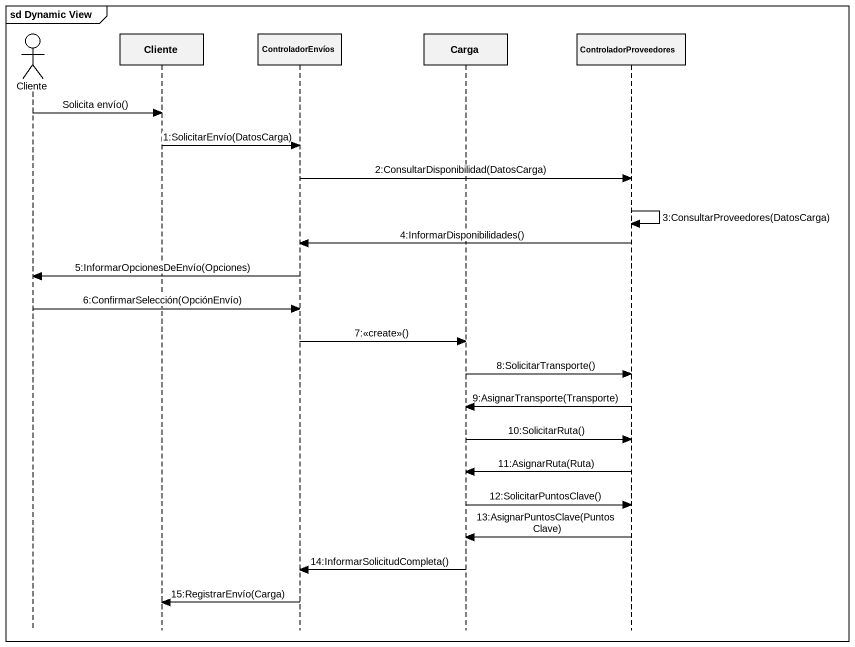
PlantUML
@startuml
mainframe sd Dynamic View
hide footbox
actor Cliente
participant "Cliente" as Cliente_2
participant ControladorEnvíos
participant Carga
participant ControladorProveedores

Cliente -> Cliente_2 : Solicita envío()
Cliente_2 -> ControladorEnvíos : 1:SolicitarEnvío(DatosCarga)
ControladorEnvíos -> ControladorProveedores : 2:ConsultarDisponibilidad(DatosCarga)
ControladorProveedores -> ControladorProveedores : 3:ConsultarProveedores(DatosCarga)
ControladorProveedores -> ControladorEnvíos : 4:InformarDisponibilidades()
ControladorEnvíos -> Cliente : 5:InformarOpcionesDeEnvío(Opciones)
Cliente -> ControladorEnvíos : 6:ConfirmarSelección(OpciónEnvío)
ControladorEnvíos -> Carga : 7:<<create>>()
Carga -> ControladorProveedores : 8:SolicitarTransporte()
ControladorProveedores -> Carga : 9:AsignarTransporte(Transporte)
Carga -> ControladorProveedores : 10:SolicitarRuta()
ControladorProveedores -> Carga : 11:AsignarRuta(Ruta)
Carga -> ControladorProveedores : 12:SolicitarPuntosClave()
ControladorProveedores -> Carga : 13:AsignarPuntosClave(PuntosClave)
Carga -> ControladorEnvíos : 14:InformarSolicitudCompleta()
ControladorEnvíos -> Cliente_2 : 15:RegistrarEnvío(Carga)
@enduml
